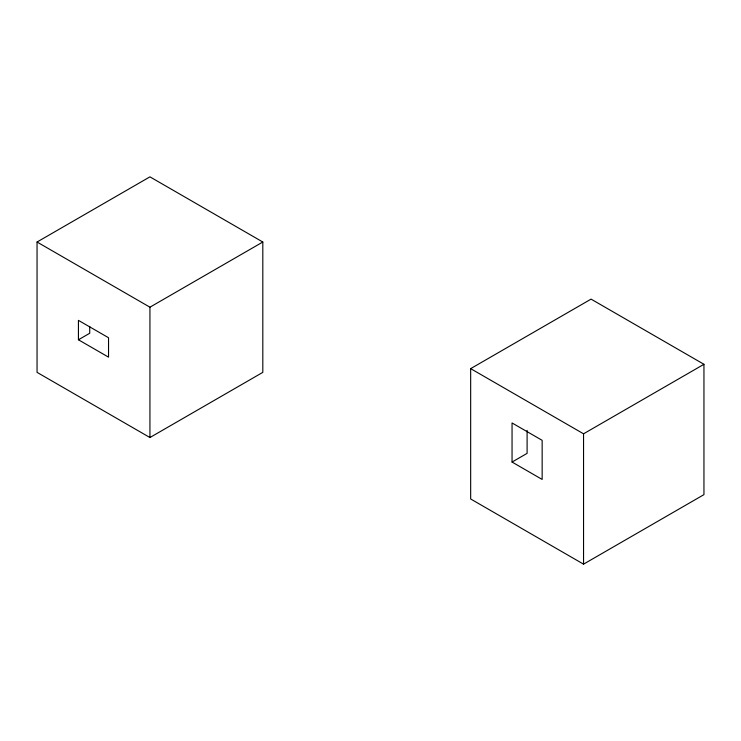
<?xml version="1.0" encoding="UTF-8"?>
<svg xmlns="http://www.w3.org/2000/svg" width="741" height="741" viewBox="0 0 741 741"><rect width="100%" height="100%" fill="white"/><g stroke="black" fill="none" stroke-linecap="round" stroke-linejoin="round"><path stroke-width="1.11" d="M37.05 242.02L149.932 176.849L262.814 242.02L262.814 372.362L149.932 437.533L37.05 372.362L37.05 242.02L149.932 307.191L262.814 242.02M78.435 339.776L108.538 357.153L108.538 337.739L78.435 320.362L78.435 339.776L89.726 333.255L89.726 326.401M470.665 368.638L591.068 299.123L703.95 364.294L703.95 494.636L583.547 564.151L470.665 498.98L470.665 368.638L583.547 433.809L703.95 364.294M512.05 462.051L542.153 479.436L542.153 440.33L512.05 422.954L512.05 462.051L527.101 453.362L527.101 430.364M583.547 433.809L583.547 564.151M149.932 307.191L149.932 437.533"/></g></svg>
